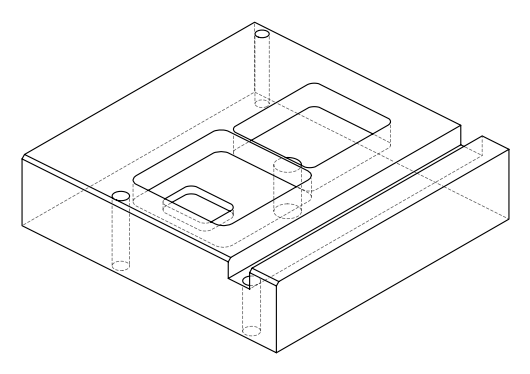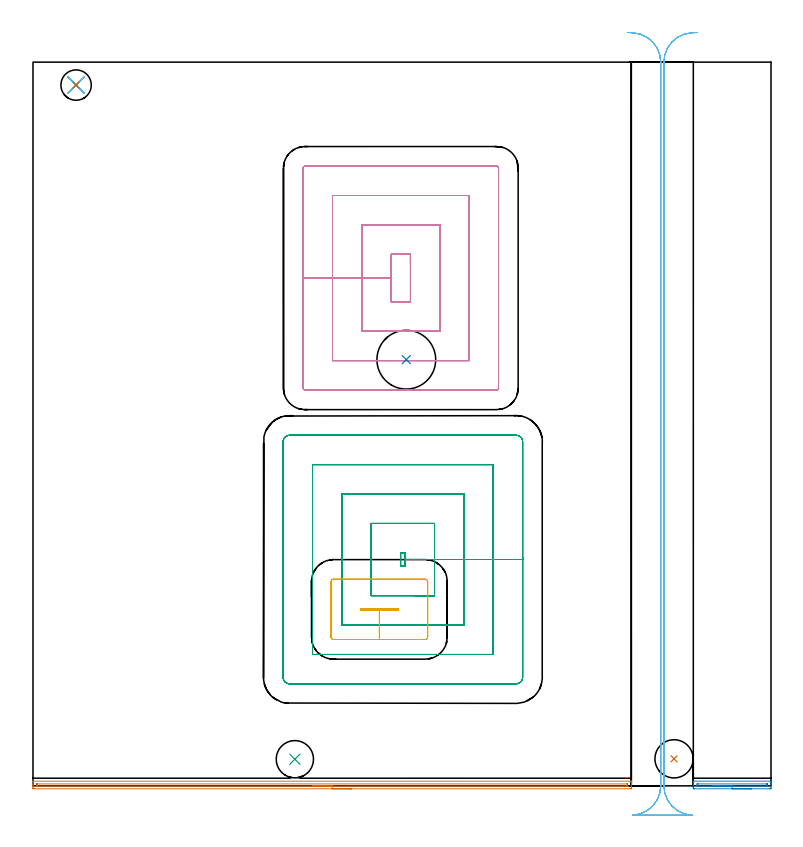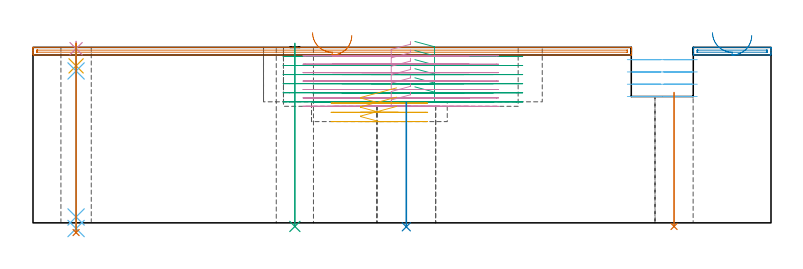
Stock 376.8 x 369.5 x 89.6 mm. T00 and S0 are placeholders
(PLAN: 13 operations, 9 tool changes, 48.9 min)
(1 AREA_MILL | FG_CHAMFER_SURFACE | UGT0205_001 | 5.05 min | 2339 mm3)
(2 AREA_MILL_1 | FG_CHAMFER_SURFACE_1 | UGT0205_001 | 0.79 min | 323 mm3)
(3 MILL_RECTANGULAR_POCKET | POCKET_RECTANGULAR_STRAIGHT | UGT0201_094 | Follow Part, ap 5, ae 75% | 17.27 min | 576943 mm3)
(4 MILL_RECTANGULAR_POCKET_1 | POCKET_RECTANGULAR_STRAIGHT_1 | UGT0201_094 | Follow Part, ap 5, ae 75% | 15.35 min | 481281 mm3)
(5 MILL_RECTANGULAR_POCKET_2 | POCKET_RECTANGULAR_STRAIGHT_2 | UGT0201_094 | Follow Part, ap 5, ae 75% | 1.66 min | 34435 mm3)
(6 MILL_RECTANGULAR_SLOT | SLOT_RECTANGULAR | UGT0201_018 | Follow Part, ap 7.5, ae 75% | 7 min | 293089 mm3)
(7 INDEXABLE_INSERT_DRILL_THROUGH_HOLE_FROM_SOLID | STEP1HOLE | NXT0302_010 | 0.28 min | 19222 mm3)
(8 INDEXABLE_INSERT_DRILL_THROUGH_HOLE_FROM_SOLID_1 | STEP1HOLE_1 | NXT0302_031 | 0.26 min | 42040 mm3)
(9 INDEXABLE_INSERT_DRILL_THROUGH_HOLE_FROM_SOLID_2 | STEP1HOLE_3 | NXT0302_009 | 0.38 min | 25347 mm3)
(10 SPOT_DRILL | STEP1HOLE_2 | NXT0321_9005460120000 | 0.03 min | 22 mm3)
(11 DRILL_BLIND_HOLE_INTO_CENTER | STEP1HOLE_2 | UGT0301_185 | 0.05 min | 257 mm3)
(12 GUN_DRILL_THROUGH_HOLE | STEP1HOLE_2 | UGT0307_002 | 0.45 min | 2261 mm3)
(13 SPADE_DRILL_TO_ENLARGE_THROUGH_HOLE | STEP1HOLE_2 | UGT0306_006 | 0.39 min | 14305 mm3)
(TOOL UGT0205_001 | Chamfer Mill 20 x 3 x 45 deg. | D20 FL50 Z2)
(TOOL UGT0201_094 | End mill 20 mm | D20 FL38 Z4)
(TOOL UGT0201_018 | End mill 30 mm | D30 FL50 Z4)
(TOOL NXT0302_010 | Index. Insert Drill 19.5mm [880-D1950L25-05] | D19.5 PA176 FL98 Z2)
(TOOL NXT0302_031 | Index. Insert Drill 30mm [880-D3000L32-05] | D30 PA176 FL150 Z2)
(TOOL NXT0302_009 | Index. Insert Drill 19mm [880-D1900L25-05] | D19 PA176 FL95 Z2)
(TOOL NXT0321_9005460120000 | NC Spot Drill, 142deg, 12mm, Carbide, Uncoated | D12 PA142 FL30 Z2)
(TOOL UGT0301_185 | Twist Drill 6.3 mm | D6.3 PA118 FL61 Z2)
(TOOL UGT0307_002 | Gun Drill 6 mm | D6 PA130 FL24 Z1)
(TOOL UGT0306_006 | Spade Drill 15.5mm | D15.5 PA132 FL10 Z2)
(OP 1 AREA_MILL)
G17 G21 G94 G90
T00 M6
G54
G17 G0 G90 X162.75 Y-1.5 S1061 M3
G43 Z99.6 H0
Z95.7
G94 G1 X162.712 Z94.828 F250.
X162.598 Z93.964
X162.409 Z93.112
X162.147 Z92.28
X161.813 Z91.474
X161.41 Z90.7
X160.942 Z89.964
X160.41 Z89.272
X159.821 Z88.629
X159.178 Z88.04
X158.486 Z87.509
X157.75 Z87.04
X156.976 Z86.637
X156.17 Z86.303
X155.338 Z86.041
X154.486 Z85.852
X153.622 Z85.738
X152.75 Z85.7
X0.604 Y-1.499 Z85.701
X0.004 Y-1.493 Z85.702
X0.002 Y-1.492 Z85.703
X0. Y-0.889 Z86.305
Y-0.312 Z86.885
Y0.004 Z87.2
Y0.581 Z87.777
Y0.896 Z88.091
Y1.507 Z88.706
Y1.968 Z89.167
X0.007 Y2.344 Z89.536
X0.01 Y2.397 Z89.588
X0.158 Y2.4 Z89.6
X305.342
X305.494 Y2.399 Z89.589
X305.495 Y2.398
X305.498 Y2.343 Z89.534
X305.5 Y1.968 Z89.167
Y1.528 Z88.727
Y0.896 Z88.092
Y-0.312 Z86.885
Y-0.889 Z86.305
X305.498 Y-1.492 Z85.703
X305.496 Y-1.493 Z85.702
X304.896 Y-1.5 Z85.7
X152.75
Y-0.086 Z87.114
X2.299 Y-0.085 Z87.115
X2.121 Y-0.082 Z87.118
X2.011 Y-0.079 Z87.121
X2.007 Y-0.051 Z87.149
X2.004 Y0.004 Z87.204
X2. Y0.392 Z87.592
Y0.896 Z88.096
X2.002 Y0.945 Z88.145
X2.005 Y0.968 Z88.168
X2.008 Y0.975 Z88.175
X2.033 Y0.979 Z88.179
X2.21 Y0.984 Z88.184
X2.3 Y0.986 Z88.186
X2.389
X303.201 Y0.985 Z88.185
X303.379 Y0.982 Z88.182
X303.489 Y0.979 Z88.179
X303.493 Y0.951 Z88.151
X303.496 Y0.896 Z88.096
X303.5 Y0.508 Z87.708
Y0.004 Z87.204
X303.498 Y-0.045 Z87.155
X303.495 Y-0.068 Z87.132
X303.492 Y-0.075 Z87.125
X303.467 Y-0.079 Z87.121
X303.29 Y-0.084 Z87.116
X303.2 Y-0.086 Z87.114
X303.111
X152.75
X151.878 Z87.152
X151.014 Z87.266
X150.162 Z87.455
X149.33 Z87.717
X148.524 Z88.051
X147.75 Z88.454
X147.014 Z88.923
X146.322 Z89.454
X145.679 Z90.043
X145.09 Z90.686
X144.558 Z91.378
X144.09 Z92.114
X143.687 Z92.888
X143.353 Z93.694
X143.091 Z94.526
X142.902 Z95.378
X142.788 Z96.243
X142.75 Z97.114
G0 Z99.6
M5
M2
(OP 2 AREA_MILL_1)
G17 G21 G94 G90
T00 M6
G54
G17 G0 G90 X366.95 Y-1.5 S1061 M3
G43 Z99.6 H0
Z95.7
G94 G1 X366.912 Z94.828 F250.
X366.798 Z93.964
X366.609 Z93.112
X366.347 Z92.28
X366.013 Z91.474
X365.61 Z90.7
X365.142 Z89.964
X364.61 Z89.272
X364.021 Z88.629
X363.378 Z88.04
X362.686 Z87.508
X361.95 Z87.04
X361.176 Z86.637
X360.37 Z86.303
X359.538 Z86.041
X358.686 Z85.852
X357.822 Z85.738
X356.95 Z85.7
X337.728
X337.124 Y-1.493 Z85.703
X337.107 Y-1.491 Z85.705
X337.1 Y-0.889 Z86.306
Y0.535 Z87.732
Y0.896 Z88.092
Y1.619 Z88.818
Y1.906 Z89.106
X337.102 Y2.334 Z89.526
X337.105 Y2.398 Z89.589
X337.106
X337.281 Y2.4 Z89.6
X376.619
X376.79 Y2.397 Z89.588
X376.793 Y2.336 Z89.528
X376.8 Y1.906 Z89.105
Y1.619 Z88.818
Y0.896 Z88.092
Y-0.358 Z86.839
X376.797 Y-0.889 Z86.306
X376.793 Y-1.491 Z85.705
X376.776 Y-1.493 Z85.703
X376.172 Y-1.5 Z85.7
X356.95
Y-0.086 Z87.114
X339.427 Y-0.085 Z87.115
X339.248 Y-0.083 Z87.117
X339.13 Y-0.079 Z87.121
X339.108 Y-0.076 Z87.124
X339.105 Y-0.072 Z87.128
X339.102 Y-0.056 Z87.144
X339.101 Y0.004 Z87.204
X339.1 Y0.419 Z87.619
X339.102 Y0.896 Z88.096
X339.105 Y0.948 Z88.148
X339.11 Y0.972 Z88.172
X339.114 Y0.979 Z88.179
X339.159 Y0.981 Z88.181
X339.337 Y0.985 Z88.185
X339.427 Y0.986 Z88.186
X339.516
X374.473 Y0.985 Z88.185
X374.652 Y0.983 Z88.183
X374.77 Y0.979 Z88.179
X374.792 Y0.976 Z88.176
X374.795 Y0.972 Z88.172
X374.798 Y0.956 Z88.156
X374.799 Y0.896 Z88.096
X374.8 Y0.481 Z87.681
X374.798 Y0.004 Z87.204
X374.795 Y-0.048 Z87.152
X374.79 Y-0.072 Z87.128
X374.787 Y-0.079 Z87.121
X374.741 Y-0.081 Z87.119
X374.563 Y-0.085 Z87.115
X374.473 Y-0.086 Z87.114
X374.384
X356.95
X356.078 Z87.152
X355.214 Z87.266
X354.362 Z87.455
X353.53 Z87.717
X352.724 Z88.051
X351.95 Z88.454
X351.214 Z88.923
X350.522 Z89.454
X349.879 Z90.043
X349.29 Z90.686
X348.758 Z91.379
X348.29 Z92.114
X347.887 Z92.888
X347.553 Z93.694
X347.291 Z94.526
X347.102 Z95.378
X346.988 Z96.243
X346.95 Z97.114
G0 Z99.6
M5
M2
(OP 3 MILL_RECTANGULAR_POCKET)
G17 G21 G94 G90
T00 M6
G54
G17 G0 G90 X194.962 Y97.1 S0 M3
G43 Z99.6 H0
Z92.6
G94 G1 X205. Z89.91 F250.
Y115.55 Z84.967
X190.
Y119. F500.
X187.7
Y112.1
X190.
Y115.55
X205.
Y134.
X172.7
Y97.1
X205.
Y115.55
X220.
Y149.
X157.7
Y82.1
X220.
Y115.55
X235.
Y164.
X142.7
Y67.1
X235.
Y115.55
X250.
Y175.7
G3 X246.7 Y179. R3.3
G1 X131.
G3 X127.7 Y175.7 R3.3
G1 Y55.4
G3 X131. Y52.1 R3.3
G1 X246.7
G3 X250. Y55.4 R3.3
G1 Y115.55
Y116.55
G0 X194.962 Y97.1 Z87.967
G1 X205. Z85.277 F250.
Y115.55 Z80.333
X190.
Y119. F500.
X187.7
Y112.1
X190.
Y115.55
X205.
Y134.
X172.7
Y97.1
X205.
Y115.55
X220.
Y149.
X157.7
Y82.1
X220.
Y115.55
X235.
Y164.
X142.7
Y67.1
X235.
Y115.55
X250.
Y175.7
G3 X246.7 Y179. R3.3
G1 X131.
G3 X127.7 Y175.7 R3.3
G1 Y55.4
G3 X131. Y52.1 R3.3
G1 X246.7
G3 X250. Y55.4 R3.3
G1 Y115.55
Y116.55
G0 X194.962 Y97.1 Z83.333
G1 X205. Z80.644 F250.
Y115.55 Z75.7
X190.
Y119. F500.
X187.7
Y112.1
X190.
Y115.55
X205.
Y134.
X172.7
Y97.1
X205.
Y115.55
X220.
Y149.
X157.7
Y82.1
X220.
Y115.55
X235.
Y164.
X142.7
Y67.1
X235.
Y115.55
X250.
Y175.7
G3 X246.7 Y179. R3.3
G1 X131.
G3 X127.7 Y175.7 R3.3
G1 Y55.4
G3 X131. Y52.1 R3.3
G1 X246.7
G3 X250. Y55.4 R3.3
G1 Y115.55
Y116.55
G0 X194.962 Y97.1 Z78.7
G1 X205. Z76.01 F250.
Y115.55 Z71.067
X190.
Y119. F500.
X187.7
Y112.1
X190.
Y115.55
X205.
Y134.
X172.7
Y97.1
X205.
Y115.55
X220.
Y149.
X157.7
Y82.1
X220.
Y115.55
X235.
Y164.
X142.7
Y67.1
X235.
Y115.55
X250.
Y175.7
G3 X246.7 Y179. R3.3
G1 X131.
G3 X127.7 Y175.7 R3.3
G1 Y55.4
G3 X131. Y52.1 R3.3
G1 X246.7
G3 X250. Y55.4 R3.3
G1 Y115.55
Y116.55
G0 X194.962 Y97.1 Z74.067
G1 X205. Z71.377 F250.
Y115.55 Z66.433
X190.
Y119. F500.
X187.7
Y112.1
X190.
Y115.55
X205.
Y134.
X172.7
Y97.1
X205.
Y115.55
X220.
Y149.
X157.7
Y82.1
X220.
Y115.55
X235.
Y164.
X142.7
Y67.1
X235.
Y115.55
X250.
Y175.7
G3 X246.7 Y179. R3.3
G1 X131.
G3 X127.7 Y175.7 R3.3
G1 Y55.4
G3 X131. Y52.1 R3.3
G1 X246.7
G3 X250. Y55.4 R3.3
G1 Y115.55
Y116.55
G0 X194.962 Y97.1 Z69.433
G1 X205. Z66.744 F250.
Y115.55 Z61.8
X190.
Y119. F500.
X187.7
Y112.1
X190.
Y115.55
X205.
Y134.
X172.7
Y97.1
X205.
Y115.55
X220.
Y149.
X157.7
Y82.1
X220.
Y115.55
X235.
Y164.
X142.7
Y67.1
X235.
Y115.55
X250.
Y175.7
G3 X246.7 Y179. R3.3
G1 X131.
G3 X127.7 Y175.7 R3.3
G1 Y55.4
G3 X131. Y52.1 R3.3
G1 X246.7
G3 X250. Y55.4 R3.3
G1 Y115.55
Y116.55
G0 Z99.6
M5
M2
(OP 4 MILL_RECTANGULAR_POCKET_1)
G17 G21 G94 G90
T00 M6
G54
G17 G0 G90 X192.7 Y266.106 S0 M3
G43 Z99.6 H0
Z92.6
G94 G1 Y271.4 Z91.181 F250.
X182.9 Z88.555
Y259.25 Z85.3
Y247.1 F500.
X192.7
Y271.4
X182.9
Y259.25
X167.9
Y232.1
X207.7
Y286.4
X167.9
Y259.25
X152.9
Y217.1
X222.7
Y301.4
X152.9
Y259.25
X137.9
Y203.1
G3 X138.9 Y202.1 R1.
G1 X236.7
G3 X237.7 Y203.1 R1.
G1 Y315.4
G3 X236.7 Y316.4 R1.
G1 X138.9
G3 X137.9 Y315.4 R1.
G1 Y259.25
Y258.25
G0 X192.7 Y266.106 Z88.3
G1 Y271.4 Z86.881 F250.
X182.9 Z84.256
Y259.25 Z81.
Y247.1 F500.
X192.7
Y271.4
X182.9
Y259.25
X167.9
Y232.1
X207.7
Y286.4
X167.9
Y259.25
X152.9
Y217.1
X222.7
Y301.4
X152.9
Y259.25
X137.9
Y203.1
G3 X138.9 Y202.1 R1.
G1 X236.7
G3 X237.7 Y203.1 R1.
G1 Y315.4
G3 X236.7 Y316.4 R1.
G1 X138.9
G3 X137.9 Y315.4 R1.
G1 Y259.25
Y258.25
G0 X192.7 Y266.106 Z84.
G1 Y271.4 Z82.581 F250.
X182.9 Z79.956
Y259.25 Z76.7
Y247.1 F500.
X192.7
Y271.4
X182.9
Y259.25
X167.9
Y232.1
X207.7
Y286.4
X167.9
Y259.25
X152.9
Y217.1
X222.7
Y301.4
X152.9
Y259.25
X137.9
Y203.1
G3 X138.9 Y202.1 R1.
G1 X236.7
G3 X237.7 Y203.1 R1.
G1 Y315.4
G3 X236.7 Y316.4 R1.
G1 X138.9
G3 X137.9 Y315.4 R1.
G1 Y259.25
Y258.25
G0 X192.7 Y266.106 Z79.7
G1 Y271.4 Z78.281 F250.
X182.9 Z75.656
Y259.25 Z72.4
Y247.1 F500.
X192.7
Y271.4
X182.9
Y259.25
X167.9
Y232.1
X207.7
Y286.4
X167.9
Y259.25
X152.9
Y217.1
X222.7
Y301.4
X152.9
Y259.25
X137.9
Y203.1
G3 X138.9 Y202.1 R1.
G1 X236.7
G3 X237.7 Y203.1 R1.
G1 Y315.4
G3 X236.7 Y316.4 R1.
G1 X138.9
G3 X137.9 Y315.4 R1.
G1 Y259.25
Y258.25
G0 X192.7 Y266.106 Z75.4
G1 Y271.4 Z73.981 F250.
X182.9 Z71.356
Y259.25 Z68.1
Y247.1 F500.
X192.7
Y271.4
X182.9
Y259.25
X167.9
Y232.1
X207.7
Y286.4
X167.9
Y259.25
X152.9
Y217.1
X222.7
Y301.4
X152.9
Y259.25
X137.9
Y203.1
G3 X138.9 Y202.1 R1.
G1 X236.7
G3 X237.7 Y203.1 R1.
G1 Y315.4
G3 X236.7 Y316.4 R1.
G1 X138.9
G3 X137.9 Y315.4 R1.
G1 Y259.25
Y258.25
G0 X192.7 Y266.106 Z71.1
G1 Y271.4 Z69.681 F250.
X182.9 Z67.056
Y259.25 Z63.8
Y247.1 F500.
X192.7
Y271.4
X182.9
Y259.25
X167.9
Y232.1
X207.7
Y286.4
X167.9
Y259.25
X152.9
Y217.1
X222.7
Y301.4
X152.9
Y259.25
X137.9
Y203.1
G3 X138.9 Y202.1 R1.
G1 X236.7
G3 X237.7 Y203.1 R1.
G1 Y315.4
G3 X236.7 Y316.4 R1.
G1 X138.9
G3 X137.9 Y315.4 R1.
G1 Y259.25
Y258.25
G0 X192.7 Y266.106 Z66.8
G1 Y271.4 Z65.381 F250.
X182.9 Z62.756
Y259.25 Z59.5
Y247.1 F500.
X192.7
Y271.4
X182.9
Y259.25
X167.9
Y232.1
X207.7
Y286.4
X167.9
Y259.25
X152.9
Y217.1
X222.7
Y301.4
X152.9
Y259.25
X137.9
Y203.1
G3 X138.9 Y202.1 R1.
G1 X236.7
G3 X237.7 Y203.1 R1.
G1 Y315.4
G3 X236.7 Y316.4 R1.
G1 X138.9
G3 X137.9 Y315.4 R1.
G1 Y259.25
Y258.25
G0 Z99.6
M5
M2
(OP 5 MILL_RECTANGULAR_POCKET_2)
G17 G21 G94 G90
T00 M6
G54
G17 G0 G90 X185.627 Y90.5 S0 M3
G43 Z99.6 H0
Z68.912
G94 G1 X167.2 Z63.975 F250.
Y89.7 Z63.761
X176.85 Z61.175
X186.5 F500.
Y90.5
X167.2
Y89.7
X176.85
Y74.7
X200.2
G3 X201.5 Y76. R1.3
G1 Y104.2
G3 X200.2 Y105.5 R1.3
G1 X153.5
G3 X152.2 Y104.2 R1.3
G1 Y76.
G3 X153.5 Y74.7 R1.3
G1 X176.85
X177.85
G0 X185.627 Y90.5 Z64.175
G1 X167.2 Z59.238 F250.
Y89.7 Z59.023
X176.85 Z56.437
X186.5 F500.
Y90.5
X167.2
Y89.7
X176.85
Y74.7
X200.2
G3 X201.5 Y76. R1.3
G1 Y104.2
G3 X200.2 Y105.5 R1.3
G1 X153.5
G3 X152.2 Y104.2 R1.3
G1 Y76.
G3 X153.5 Y74.7 R1.3
G1 X176.85
X177.85
G0 X185.627 Y90.5 Z59.437
G1 X167.2 Z54.5 F250.
Y89.7 Z54.286
X176.85 Z51.7
X186.5 F500.
Y90.5
X167.2
Y89.7
X176.85
Y74.7
X200.2
G3 X201.5 Y76. R1.3
G1 Y104.2
G3 X200.2 Y105.5 R1.3
G1 X153.5
G3 X152.2 Y104.2 R1.3
G1 Y76.
G3 X153.5 Y74.7 R1.3
G1 X176.85
X177.85
G0 Z99.6
M5
M2
(OP 6 MILL_RECTANGULAR_SLOT)
G17 G21 G94 G90
T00 M6
G54
G17 G0 G90 X303.454 Y384.66 S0 M3
G43 Z99.6 H0
Z83.325
G94 G1 X306.448 Y384.47 F250.
G2 X320.5 Y369.5 R15. F500.
G1 Y0.
G2 X306.048 Y-14.99 R15.
G1 Y-15.
X336.552
Y-14.99
G2 X322.1 Y0. R15.
G1 Y369.5
G2 X336.152 Y384.47 R15.
G1 X339.146 Y384.66 F250.
G0 X303.454 Z77.05
G1 X306.448 Y384.47
G2 X320.5 Y369.5 R15. F500.
G1 Y0.
G2 X306.048 Y-14.99 R15.
G1 Y-15.
X336.552
Y-14.99
G2 X322.1 Y0. R15.
G1 Y369.5
G2 X336.152 Y384.47 R15.
G1 X339.146 Y384.66 F250.
G0 X303.454 Z70.775
G1 X306.448 Y384.47
G2 X320.5 Y369.5 R15. F500.
G1 Y0.
G2 X306.048 Y-14.99 R15.
G1 Y-15.
X336.552
Y-14.99
G2 X322.1 Y0. R15.
G1 Y369.5
G2 X336.152 Y384.47 R15.
G1 X339.146 Y384.66 F250.
G0 X303.454 Z64.5
G1 X306.448 Y384.47
G2 X320.5 Y369.5 R15. F500.
G1 Y0.
G2 X306.048 Y-14.99 R15.
G1 Y-15.
X336.552
Y-14.99
G2 X322.1 Y0. R15.
G1 Y369.5
G2 X336.152 Y384.47 R15.
G1 X339.146 Y384.66 F250.
G0 Z99.6
M5
M2
(OP 7 INDEXABLE_INSERT_DRILL_THROUGH_HOLE_FROM_SOLID)
G17 G21 G94 G90
T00 M6
G54
G17 G0 G90 X327.3 Y13.8 S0 M3
G43 Z99.6 H1
G94 G81 G98 Z-1.84 F250. R66.5
G80
M5
M2
(OP 8 INDEXABLE_INSERT_DRILL_THROUGH_HOLE_FROM_SOLID_1)
G17 G21 G94 G90
T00 M6
G54
G17 G0 G90 X190.6 Y217.6 S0 M3
G43 Z99.6 H1
G94 G81 G98 Z-2.024 F250. R61.5
G80
M5
M2
(OP 9 INDEXABLE_INSERT_DRILL_THROUGH_HOLE_FROM_SOLID_2)
G17 G21 G94 G90
T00 M6
G54
G17 G0 G90 X133.7 Y13.6 S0 M3
G43 Z99.6 H1
G94 G81 G98 Z-1.832 F250. R91.6
G80
M5
M2
(OP 10 SPOT_DRILL)
G17 G21 G94 G90
T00 M6
G54
G17 G0 G90 X22. Y357.8 S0 M3
G43 Z99.6 H0
G94 G81 G98 Z88.933 F250. R92.6
G80
M5
M2
(OP 11 DRILL_BLIND_HOLE_INTO_CENTER)
G17 G21 G94 G90
T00 M6
G54
G17 G0 G90 X22. Y357.8 S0 M3
G43 Z99.6 H0
G94 G81 G98 Z80.15 F250. R91.6
G80
M5
M2
(OP 12 GUN_DRILL_THROUGH_HOLE)
G17 G21 G94 G90
T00 M6
G54
G17 G0 G90 X22. Y357.8 M8
G43 Z99.6 H0
Z90.09
S716 M3
G94 G1 Z77.554 F125. M26
G4 X.084
Z3. F250.
G4 X.084
Z-2.899 F125.
G4 X.084
M5
M9
G0 Z90.09
Z99.6
M2
(OP 13 SPADE_DRILL_TO_ENLARGE_THROUGH_HOLE)
G17 G21 G94 G90
T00 M6
G54
G17 G0 G90 X22. Y357.8 S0 M3
G43 Z99.6 H0
G94 G73 G98 Z-4.951 F250. Q13.507 R91.6
G80
M5
M2
